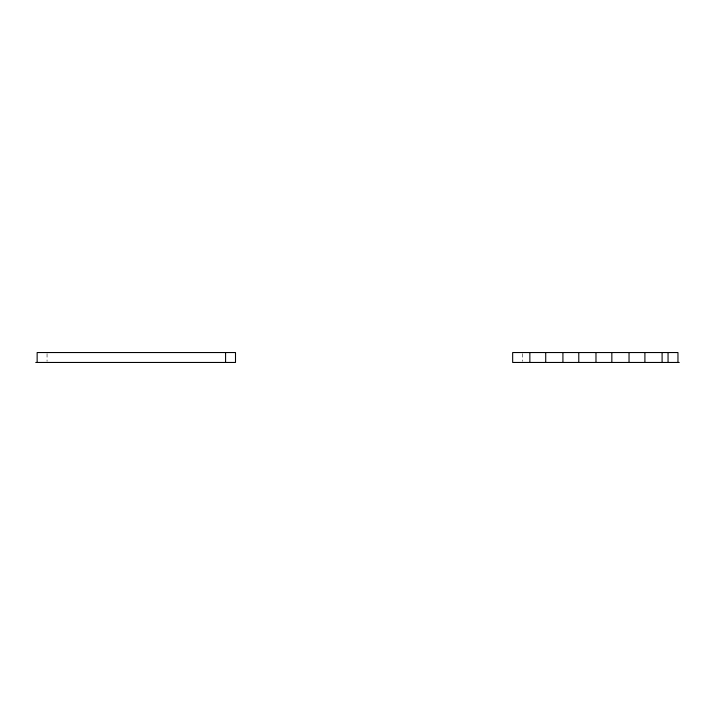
<?xml version="1.0" encoding="UTF-8"?>
<svg xmlns="http://www.w3.org/2000/svg" width="715" height="715" viewBox="0 0 715 715"><rect width="100%" height="100%" fill="white"/><g stroke="black" fill="none" stroke-linecap="round" stroke-linejoin="round"><path stroke-width="0.54" stroke-dasharray="3.58 2.68" d="M522.585 353.639L522.585 361.361M47.056 353.639L47.056 361.361"/><path stroke-width="1.07" d="M35.75 362.46L235.503 362.46L235.503 352.54L37.144 352.54L37.144 362.46M679.25 362.46L512.664 362.46L512.664 352.54L677.963 352.54L677.963 362.46M668.051 352.54L668.051 362.46M662.099 352.54L662.099 362.46M644.903 352.54L644.903 362.46M629.039 352.54L629.039 362.46M611.843 352.54L611.843 362.46M595.979 352.54L595.979 362.46M578.784 352.54L578.784 362.46M562.92 352.54L562.92 362.46M545.724 352.54L545.724 362.46M529.86 352.54L529.86 362.46M225.583 352.54L225.583 362.46"/></g></svg>
